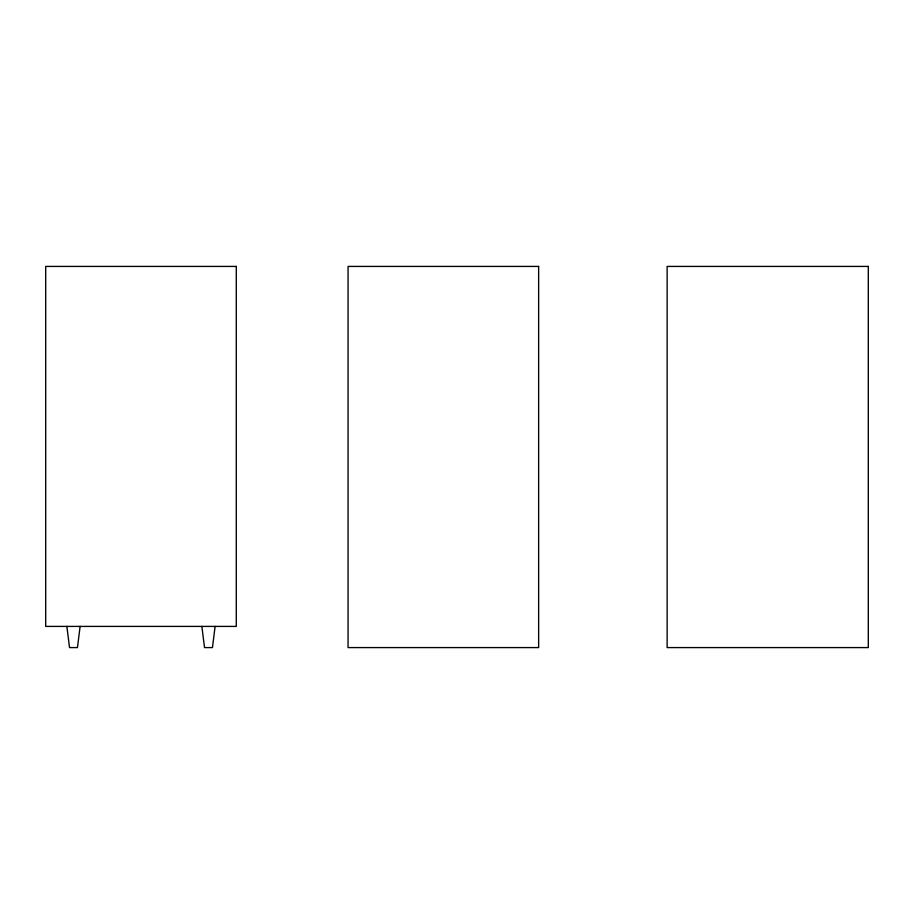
<?xml version="1.0" encoding="UTF-8"?>
<svg xmlns="http://www.w3.org/2000/svg" width="914" height="914" viewBox="0 0 914 914"><rect width="100%" height="100%" fill="white"/><g stroke="black" fill="none" stroke-linecap="round" stroke-linejoin="round"><path stroke-width="1.37" d="M80.112 626.41L77.462 647.58L69.521 647.58L66.871 626.41M215.11 626.41L212.459 647.58L204.519 647.58L201.868 626.41M236.28 266.42L45.7 266.42L45.7 626.41L236.28 626.41L236.28 266.42M538.643 266.42L348.063 266.42L348.063 647.58L538.643 647.58L538.643 266.42M868.3 266.42L667.129 266.42L667.129 647.58L868.3 647.58L868.3 266.42"/></g></svg>
